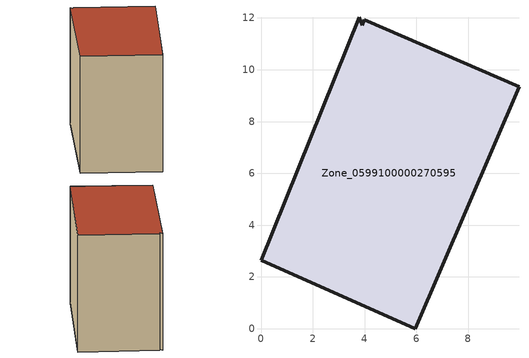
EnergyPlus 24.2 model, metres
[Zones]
Zone_0599100000270595
 floor ground (C_G): 4,11.94 9.96,9.35 5.96,0 0,2.64 3.79,12.03 3.91,11.73 z0
 wall outside (C_F): 5.96,0 9.96,9.35 4,11.94 3.91,11.73 3.79,12.03 0,2.64 5.96,0 z0:9.99
 roof outside (C_R): 9.96,9.35 4,11.94 3.91,11.73 3.79,12.03 0,2.64 5.96,0 z9.99
[BUILDING]
Pand.0599100000270595: North Axis=0; Terrain=City; Loads Convergence Tolerance Value=0.04; Temperature Convergence Tolerance Value=0.4; Solar Distribution=FullExterior; Maximum Number of Warmup Days=25; Minimum Number of Warmup Days=1
[Site:Location]
Rotterdam.The.Hague.AP_ZH_NLD Design_Conditions: Latitude=51.96; Longitude=4.45; Time Zone=1; Elevation=-4.5
[SITE:GROUNDTEMPERATURE:BUILDINGSURFACE]
18, 18, 18, 18, 18, 18, 18, 18, 18, 18, 18, 18
[MATERIAL] Thermal Absorptance=0.9; Solar Absorptance=0.7; Visible Absorptance=0.7
Name | Roughness | Thickness | Conductivity | Density | Specific Heat
G.TC.1946 | MediumSmooth | 0.15 | 1 | 540 | 1210
F.TC.1946 | Rough | 0.3 | 0.857143 | 1920 | 840
R.TC.1946 | MediumRough | 0.2 | 0.909091 | 1500 | 1000
[CONSTRUCTION]
C_G: G.TC.1946
C_F: F.TC.1946
C_R: R.TC.1946
[ZONE]
Zone_0599100000270595: Type=1; Multiplier=1; Ceiling Height=Autocalculate; Volume=Autocalculate; Floor Area=autocalculate; Part of Total Floor Area=Yes
[ZONEINFILTRATION:DESIGNFLOWRATE]
Infil_Zone_0599100000270595: Zone or ZoneList or Space or SpaceList=Zone_0599100000270595; Schedule=AlwaysOn; Design Flow Rate Calculation Method=Flow/Area; Flow Rate per Floor Area=0.003; Constant Term Coefficient=1; Temperature Term Coefficient=0; Velocity Term Coefficient=0; Velocity Squared Term Coefficient=0
[HVACTEMPLATE:ZONE:IDEALLOADSAIRSYSTEM]
Zone_0599100000270595: Maximum Heating Supply Air Temperature=50; Minimum Cooling Supply Air Temperature=13; Maximum Heating Supply Air Humidity Ratio=0.0156; Minimum Cooling Supply Air Humidity Ratio=0.0077; Heating Limit=NoLimit; Cooling Limit=NoLimit; Dehumidification Control Type=ConstantSensibleHeatRatio; Cooling Sensible Heat Ratio=0.7; Dehumidification Setpoint=60; Humidification Control Type=None; Humidification Setpoint=30; Outdoor Air Method=None; Outdoor Air Flow Rate per Person=0.00944; Outdoor Air Flow Rate per Zone Floor Area=0; Outdoor Air Flow Rate per Zone=0; Demand Controlled Ventilation Type=None; Outdoor Air Economizer Type=NoEconomizer; Heat Recovery Type=None; Sensible Heat Recovery Effectiveness=0.7; Latent Heat Recovery Effectiveness=0.65
[ZONECONTROL:THERMOSTAT]
ThermostatControl_Zone_0599100000270595: Zone or ZoneList=Zone_0599100000270595; Control Type Schedule=DualSetpointControlType; Control 1=Thermostat_Zone_0599100000270595; Temperature Difference Between Cutout And Setpoint=0
[THERMOSTATSETPOINT:DUALSETPOINT]
Thermostat_Zone_0599100000270595: Heating Setpoint Temperature Schedule=HeatingSetpoint_Zone_0599100000270595; Cooling Setpoint Temperature Schedule=CoolingSetpoint_Zone_0599100000270595
[SCHEDULE:COMPACT]
HeatingSetpoint_Zone_0599100000270595: Through: 12/31, For: AllDays, Until: 24:00, 21
CoolingSetpoint_Zone_0599100000270595: Through: 12/31, For: AllDays, Until: 24:00, 24
DualSetpointControlType: Through: 12/31, For: AllDays, Until: 24:00, 4
AlwaysOn: Through: 12/31, For: AllDays, Until: 24:00, 1
